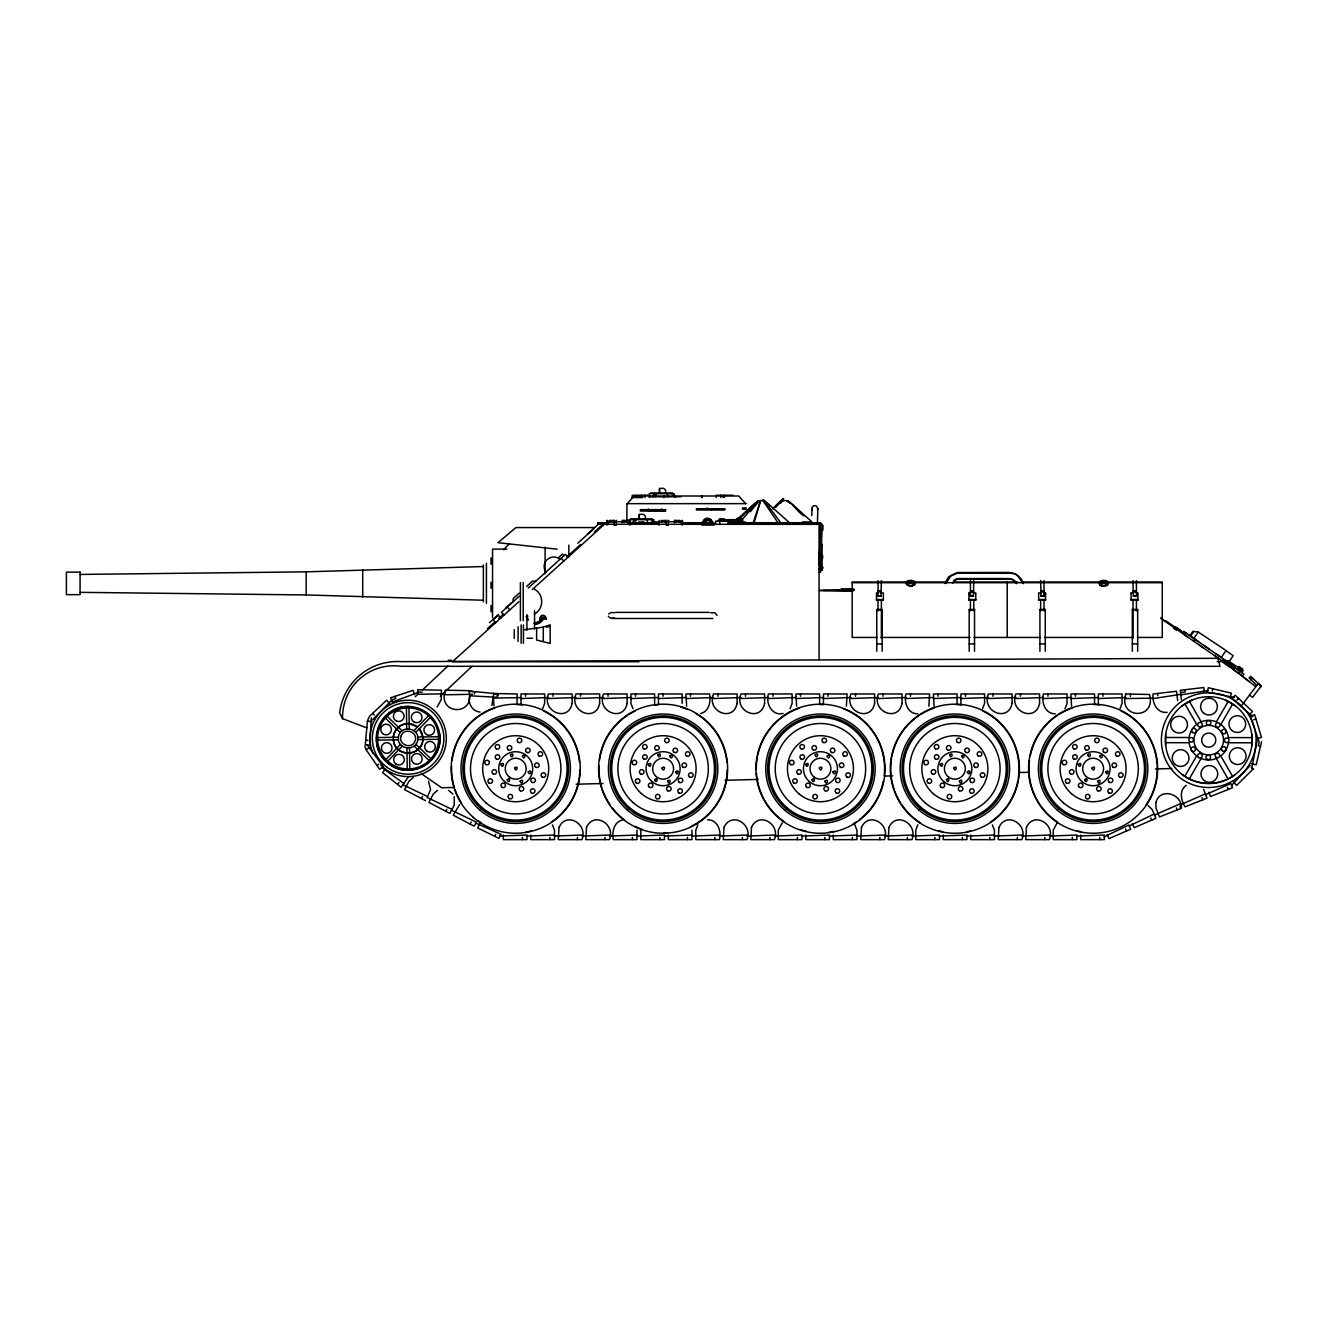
<?xml version="1.0" encoding="UTF-8"?>
<svg xmlns="http://www.w3.org/2000/svg" width="1328" height="1328" viewBox="0 0 1328 1328"><rect width="100%" height="100%" fill="white"/><g stroke="black" fill="none" stroke-linecap="round" stroke-linejoin="round"><path stroke-width="1.5" d="M1165.669 745.755L1165.685 734.417M1251.773 745.888A43.426 43.426 0 0 0 1192.179 700.005A43.426 43.426 0 0 0 1182.252 774.556A43.426 43.426 0 0 0 1251.773 745.888L1251.789 734.55M513.123 601.717L513.172 598.579L519.165 593.168M468.884 690.66C475.939 716.34 437.128 715.576 445.212 690.195L468.884 690.66L472.685 691.772M498.066 695.872L498.116 693.581M517.007 703.408L517.206 693.963L493.535 693.498M1130.394 696.353L1130.443 694.063M819.061 563.67L820.787 522.734L727.81 522.734L727.91 524.261M820.588 563.736L822.314 524.344L597.617 524.261L597.617 522.734L607.875 522.734M822.812 530.453L823.028 525.589M371.292 717.734L369.848 745.207L366.81 744.925M365.283 744.792L367.408 721.22L368.786 717.502M474.494 693.913L474.694 691.639M470.145 691.207L493.717 693.415L491.875 705.517M811.723 515.646L812.138 507.047L813.998 505.619L816.305 505.935L817.832 508.574L817.434 523.398M817.832 508.574L817.434 510.101M820.007 554.822L822.381 555.137L821.468 557.345M719.195 521.207L720.523 519.895L721.851 521.207M1251.839 767.717L1257.118 740.709M1212.248 691.008L1212.763 688.767M1230.309 697.598L1231.355 693.133L1208.314 687.721L1207.268 692.187L1234.26 697.466M1261.567 741.754L1256.172 764.812L1251.706 763.766M398.433 737.272C399.429 724.789 419.714 727.18 417.789 739.563C416.793 752.046 396.491 749.656 398.433 737.272L376.521 737.571M846.384 706.197L847.098 693.963L823.426 693.963L823.426 703.408M928.886 706.197L929.583 693.963L905.912 693.963C903.754 702.363 907.655 713.949 917.748 713.817M753.64 524.261L760.645 500.59M752.727 524.261L760.562 500.59L763.152 500.59L765.99 502.88L781.86 524.261M944.955 583.191L948.723 576.684L957.09 572.551L1008.832 572.434L1014.99 573.962M945.768 583.623L950.948 575.854L957.903 572.982L1013.198 573.347M634.85 522.734L636.029 519.68M655.119 496.772L656.298 493.717M408.161 777.229L401.156 787.255L382.564 772.597L385.386 769.012M479.674 823.825L477.665 827.942L498.93 838.366L500.938 834.25L475.789 823.078M494.813 836.341L495.809 834.283M632.692 522.734L634.253 519.68M652.944 496.772L654.521 493.717M421.457 798.51L422.52 796.468M445.81 811.292L446.872 809.25M470.145 824.074L471.208 822.032M542.604 708.72L544.646 703.408L544.646 693.963L520.974 693.963L520.974 703.408M697.847 824.871L695.789 830.183L695.789 839.628L719.461 839.628C721.619 831.228 717.718 819.642 707.625 819.774M790.06 708.72L792.102 703.408L792.102 693.963L768.431 693.963C765.393 703.408 772.099 716.257 783.105 713.485M917.797 824.871L915.756 830.183L915.756 839.628L939.427 839.628L939.427 835.046L911.938 836.076M982.521 708.72L984.579 703.408L984.579 693.963L960.891 693.963L960.891 703.408M1065.006 708.72L1067.065 703.408L1067.065 693.963L1043.376 693.963C1041.235 702.363 1045.136 713.949 1055.229 713.817M1120.002 708.72L1122.044 703.408L1122.044 693.963L1098.372 693.963L1098.372 703.408M1184.908 776.1L1196.628 755.881A19.854 19.854 0 0 1 1189.041 742.717L1165.669 742.667M1228.085 701.599L1216.365 721.818A19.854 19.854 0 0 0 1201.159 721.801L1189.506 701.533M1189.39 778.706L1201.11 758.487A19.854 19.854 0 0 0 1216.299 758.504L1227.952 778.756M1232.567 704.205L1220.847 724.424A19.854 19.854 0 0 1 1228.417 737.588L1251.789 737.621M1238.543 673.246L1239.804 671.337M1241.63 672.566L1242.908 670.657L1227.736 660.547L1226.474 662.44L1231.421 665.743M1164.822 621.189L1160.904 617.553M1184.46 631.995L1188.826 635.016M1183.646 634.22L1187.996 637.224M1194.171 638.718L1198.537 641.723M1193.507 641.042L1194.818 639.166M1199.433 645.142L1203.782 648.147M1204.463 645.84L1208.812 648.844M1215.618 653.559L1219.967 656.563M1215.319 656.132L1220.449 659.684M1221.279 657.46L1226.059 650.554L1198.42 632.128L1192.992 631.281L1189.988 635.581L1193.64 638.353L1198.42 632.128M1224.731 659.867L1223.437 661.742L1217.212 661.742M1190.618 636.012L1193.623 631.73M534.586 624.011A16.318 10.707 90 0 0 543.235 618.981L542.621 617.885L541.21 619.761A15.222 9.993 -90 0 1 534.221 622.932M775.552 507.462C794.094 488.239 775.137 505.238 772.846 508.989M1242.128 704.902L1258.247 683.472L1261.301 685.763L1252.57 697.366L1249.532 695.075M1229.877 666.706L1234.077 669.926M1243.174 676.931L1249.2 681.546M397.553 784.416L398.964 782.624M741.356 520.061C747.896 513.986 752.661 505.669 759.633 500.59M542.621 617.885C541.99 620.342 545.161 616.673 541.475 620.359A15.986 10.475 -90 0 1 534.155 623.679M539.948 619.064L540.928 617.952A2.125 1.992 0 0 1 543.003 615.511A3.137 2.938 0 0 1 546.057 619.064L539.948 619.064A3.137 2.938 0 0 1 543.003 615.478A2.125 1.992 0 0 1 545.078 617.952L546.057 619.064M526.336 616.657L527.681 616.142L526.336 616.657A15.986 10.475 -90 0 0 528.444 620.176M627.281 503.644L632.742 497.535M782.242 822.746L778.274 830.183L778.274 839.628L801.946 839.628L801.946 835.046L774.456 836.076M1057.188 822.746L1053.237 830.183L1053.237 839.628L1076.908 839.628L1076.908 835.046L1049.419 836.076M1131.074 593.251L1133.365 592.902L1131.074 592.902L1131.074 600.206M459.554 804.685L453.246 815.193L474.212 826.199L476.337 822.132L451.503 810.263M1227.736 663.535L1230.077 664.863M437.128 706.994L441.228 699.64L441.411 690.195L417.739 689.713L417.656 694.295L445.162 693.814M750.303 511.745L759.45 500.59M1231.471 785.512L1250.246 765.409M1236.966 700.055L1238.543 698.379M1249.316 714.796L1252.453 711.459L1235.189 695.241L1232.052 698.578L1252.802 716.655M503.627 549.809L508.906 544.231M1250.827 679.587L1252.404 677.927M1251.009 679.77L1252.586 678.11M1258.446 683.638L1256.869 685.298L1249.1 677.961L1250.661 676.301L1261.218 686.261L1259.641 687.921M385.186 760.164L400.458 744.46M413.938 730.616L428.297 715.842M386.996 761.94L402.284 746.236M415.764 732.375L430.123 717.618M372.521 719.842L391.777 700.188M739.198 518.667C746.137 513.255 752.262 505.37 758.67 500.59C750.569 506.2 743.896 513.903 735.944 520.061M819.061 572.219L820.571 572.219L820.571 558.407L822.596 558.407L822.596 555.884L820.007 556.963M1253.483 768.663L1236.683 785.346L1233.446 782.092M534.387 614.051C544.115 608.905 544.115 594.297 534.387 589.134M369.367 716.522L386.564 700.238L389.718 703.558M608.739 613.901L611.312 612.474L614.499 612.772M415.266 696.702L418.237 693.913M422.702 689.713L448.001 665.942M440.348 696.104L472.038 666.307M780.731 502.88L783.188 500.59M1186.203 785.363C1178.866 790.376 1181.04 800.386 1185.024 806.826L1207.036 798.111L1203.566 789.313M526.668 586.378L532.661 580.967L535.782 581.232M489.484 622.666L498.564 614.466M506.068 607.693L511.097 603.144M588.138 533.524L593.168 528.976M594.363 527.897L600.239 522.601M519.248 596.189L501.436 612.291L503.993 615.13M528.229 588.055L565.446 554.407L568.002 557.229M577.813 543.202L593.682 528.859M487.442 628.642L494.697 622.068M498.747 618.416L503.229 614.366M566.873 556.847L580.602 544.463M594.33 532.063L603.692 523.597M518.816 601.733L452.45 661.742L638.868 661.742M532.296 589.532L604.439 524.261M780.1 502.88L782.956 500.59L785.529 500.59M366.926 744.61L383.36 766.671L379.592 769.261L366.163 749.756L369.931 747.166M376.986 765.492L378.878 764.181M413.224 777.511L408.941 781.262L404.559 789.629L425.508 800.635M437.576 790.293L433.293 794.044L428.894 802.411L449.86 813.417L454.259 805.05L454.209 796.617M1182.352 705.666L1192.179 700.005M1235.123 774.639C1219.801 786.226 1197.524 786.193 1182.252 774.556M811.723 523.298L817.832 523.298M1104.049 836.872L1128.866 825.003L1130.692 829.203L1108.963 838.615L1107.137 834.416M1129.281 825.95L1154.098 814.081M1154.596 815.043L1179.795 803.971M1180.177 804.934L1205.359 793.845M1205.658 794.609L1230.84 783.52L1232.533 787.786L1210.505 796.501L1208.829 792.252M700.62 713.485C709.285 711.526 710.961 701.416 709.617 693.963L685.945 693.963L686.642 706.197M622.301 820.106C613.636 822.065 611.959 832.175 613.304 839.628L636.975 839.628L636.975 830.183M546.721 627.331L550.157 626.052M417.938 692.519L392.142 702.114L390.714 697.764L413.191 690.344L414.635 694.693M543.285 627.098L550.157 624.791L550.157 643.433L536.612 640.063L536.612 628.161L543.285 627.098L543.285 641.125M392.158 699.69L395.777 698.495L395.063 696.32M1253.765 719.759L1255.973 719.095M1257.101 738.7L1261.484 737.372L1254.645 714.713L1250.246 716.041L1259.193 742.07L1258.297 745.705L1260.521 746.22M614.499 618.068L610.282 618.068L608.324 616.209M710.729 612.772L714.929 612.772L717.037 615.428M1153.567 698.545L1180.758 694.312M1180.808 694.843L1207.999 690.61M719.925 518.999L724.358 518.916L724.358 521.207M523.431 629.804L536.612 628.161M1181.306 692.469L1185.107 692.021L1184.825 689.747M80.078 574.443L306.187 571.837L483.375 566.541M520.974 698.545L548.464 697.515M548.464 698.545L575.954 697.515M575.954 698.545L603.46 697.515M603.46 698.545L630.949 697.515M630.949 698.545L658.456 697.515M658.456 698.545L685.945 697.515M685.945 698.545L713.435 697.515M713.435 698.545L740.941 697.515M740.941 698.545L768.431 697.515M768.431 698.545L795.92 697.515M795.92 698.545L823.426 697.515M823.426 698.545L850.916 697.515M850.916 698.545L878.406 697.515M878.406 698.545L905.912 697.515M905.912 698.545L933.401 697.515M933.401 698.545L960.891 697.515M960.891 698.545L988.397 697.515M988.397 698.545L1015.887 697.515M1015.887 698.545L1043.376 697.515M1043.376 698.545L1070.883 697.515M1070.883 698.545L1098.372 697.515M1098.372 698.545L1125.862 697.515M499.511 836.076L527 835.046L527 839.628L503.329 839.628L503.329 835.046M527 836.076L554.49 835.046M554.49 836.076L581.996 835.046M581.996 836.076L609.486 835.046M609.486 836.076L636.975 835.046M636.975 836.076L664.481 835.046L664.481 839.628L640.793 839.628L640.793 830.183M664.481 836.076L691.971 835.046M691.971 836.076L719.461 835.046M719.461 836.076L746.967 835.046M746.967 836.076L774.456 835.046M801.946 836.076L829.452 835.046L829.452 839.628L805.781 839.628L805.781 835.046M829.452 836.076L856.942 835.046M856.942 836.076L884.448 835.046M884.448 836.076L911.938 835.046M939.427 836.076L966.933 835.046L966.933 839.628L943.245 839.628L943.245 835.046M966.933 836.076L994.423 835.046M994.423 836.076L1021.913 835.046M1021.913 836.076L1049.419 835.046M1076.908 836.076L1104.398 835.046L1104.398 839.628L1080.726 839.628L1080.726 835.046M454.093 787.438L441.676 787.77L421.374 773.743M576.153 784.217L603.045 783.503M725.105 780.3L758.205 779.42M884.415 776.1L892.682 775.867M1018.891 772.547L1029.233 772.265M1155.443 768.945L1171.993 768.514M445.112 694.776L472.635 694.295M520.941 697.598L493.435 698.08L493.983 705.732M1125.762 698.545L1153.285 698.13M411.829 706.795C380.92 701.732 363.142 746.369 389.071 763.949C410.236 781.08 444.598 760.612 439.618 733.836M406.634 723.727C399.678 724.258 393.719 730.383 393.37 737.355M409.173 723.677L417.457 726.98M417.756 737.007L439.651 736.708M376.554 740.128L398.466 739.829M417.789 739.563L439.684 739.264M448.217 660.315L451.537 660.298M659.501 489.019L659.501 492.306M650.654 492.954L672.698 492.954M649.143 493.717L674.209 493.717M632.792 495.244L649.492 495.244L649.492 497.535M732.94 495.244L716.24 495.244L716.24 497.535M631.813 496.008L738.833 496.008L745.639 503.644M648.877 496.772L680.766 496.772M631.813 497.535L642.536 497.535L642.536 496.008M786.458 500.59L790.11 502.88M746.037 503.644L626.899 503.644L626.899 520.244M746.037 507.943L742.551 507.943L742.551 509.155L746.037 509.155M724.939 509.188L707.326 509.222L707.326 507.96M711.376 509.985L696.436 509.985L696.436 508.757L724.607 508.757L724.607 510.018L711.376 510.018L711.376 508.757M665.295 510.633L648.33 510.749L648.33 508.956M639.233 514.982L639.233 518.269M630.385 518.916L652.446 518.916M628.874 519.68L653.957 519.68M724.358 519.68L742.667 519.68L742.667 521.97M614.333 520.576L609.154 520.576L609.336 521.755M622.666 520.576L627.829 520.576M666.49 520.576L661.327 520.576L661.327 521.755M674.823 520.576L680.002 520.576L680.002 521.755M606.913 521.755L629.937 521.755M659.086 521.755L682.094 521.755M628.625 521.97L630.551 521.97M638.884 521.97L644.246 521.97M651.434 521.97L656.181 521.97M657.211 521.97L659.518 521.97M702.28 521.97L705.483 521.97M709.667 521.97L712.87 521.97M734.334 521.97L745.373 521.97L745.373 524.261M810.91 521.97L802.411 521.97L802.411 523.498M628.343 522.734L659.518 522.734M681.38 522.734L699.906 522.734M607.875 523.498L603.792 522.734M628.343 523.498L659.037 523.498M681.38 523.498L693.631 522.734M594.579 527.565L515.978 527.565L497.967 542.687L557.129 549.178M506.798 549.095L492.555 549.095L492.555 617.686M819.061 552.647L821.086 552.647L821.086 564.964L819.061 564.964M819.061 555.386L821.086 555.386M821.086 555.884L822.596 555.884M819.061 568.998L820.571 568.998M820.571 570.442L822.082 570.442L822.115 544.181M945.204 582.046L852.178 582.046L852.178 637.44L876.995 637.44M953.471 582.046L1017.563 582.046M1021.697 582.046L1162.266 582.046L1162.266 637.44L1137.465 637.44M852.178 582.693L908.003 582.693M914.195 582.693L1100.248 582.693M1106.456 582.693L1162.266 582.693M853.788 588.902L841.188 588.902L841.188 590.429M854.136 589.665L823.227 590.429M819.509 590.429L854.136 590.429M878.024 590.711L881.078 590.711L881.078 596.272L878.024 596.272L878.024 580.651M970.436 590.711L973.49 590.711L973.49 596.272L970.436 596.272L970.436 580.651M1044.007 590.711L1040.953 590.711L1040.953 596.272L1044.007 596.272L1044.007 580.651M1136.419 590.711L1133.365 590.711L1133.365 596.272L1136.419 596.272L1136.419 580.651M878.024 591.939L881.078 591.939M970.436 591.939L973.49 591.939M1040.953 591.939L1044.007 591.939M1133.365 591.939L1136.419 591.939M878.024 592.902L876.497 592.902L876.497 600.206L878.024 600.206M970.436 592.902L968.909 592.902L968.909 600.206L975.781 600.206L975.781 592.902L973.49 592.902L973.806 580.651M1044.007 592.902L1045.534 592.902L1045.534 600.206L1044.007 600.206M1136.419 592.902L1137.947 592.902L1137.947 600.206L1136.419 600.206M968.909 593.251L970.436 593.251M1044.007 593.251L1045.534 593.251M968.909 594.346L970.436 594.346M1044.007 594.346L1045.534 594.346M878.024 595.923L881.078 595.923M970.436 595.923L973.49 595.923M1040.953 595.923L1044.007 595.923M1133.365 595.923L1136.419 595.923M876.497 599.509L883.369 599.509M968.909 599.509L975.781 599.509M1038.662 599.509L1045.534 599.509M1131.074 599.509L1137.947 599.509M876.497 599.874L883.369 599.874M968.909 599.874L975.781 599.874M1038.662 599.874L1045.534 599.874M1131.074 599.874L1137.947 599.874M1042.231 600.206L1038.662 600.206L1038.662 592.902L1040.953 592.902L1040.637 580.651M876.779 609.818L882.124 609.818M969.191 609.818L974.536 609.818M1039.924 609.818L1045.269 609.818M1132.336 609.818L1137.681 609.818M615.661 612.374L709.268 612.374M540.928 617.952L545.078 617.952M612.391 618.483L712.837 618.483M881.128 637.44L970.021 637.44M974.154 637.44L1040.305 637.44M1044.439 637.44L1133.332 637.44M526.917 638.237L532.644 638.237M876.779 643.897L882.124 643.897M969.191 643.897L974.536 643.897M1039.924 643.897L1045.269 643.897M1132.336 643.897L1137.681 643.897M1165.685 737.488L1189.058 737.521A19.854 19.854 0 0 1 1196.677 724.374L1185.024 704.122M1251.789 742.817L1228.417 742.767A19.854 19.854 0 0 1 1220.797 755.914L1232.45 776.183M1167.113 712.339C1157.103 713.634 1151.874 702.595 1153.036 693.996L1176.542 691.241L1177.654 700.62M80.078 592.338L306.187 594.944L483.375 600.239M418.453 692.021L422.271 692.104M819.525 590.479L852.709 591.226M367.408 721.22L371.973 721.619M365.698 740.227L367.989 740.443M480.072 712.074C472.287 711.493 467.473 702.993 469.714 695.772L497.187 697.3L497.419 694.793L493.717 693.415M342.574 718.664A51.36 51.36 0 0 1 401.288 666.307L1220.05 666.307L1217.726 658.306L401.272 661.643A58.133 58.133 0 0 0 339.636 712.953L342.574 718.664L366.96 727.943M543.235 618.981L542.339 618.184M402.816 784.715L427.649 796.584L430.571 789.479L428.529 781.312M427.168 797.497L451.985 809.35M1014.194 573.53L1016.7 574.792M1225.412 700.055L1235.223 705.732M1223.071 659.269L1235.156 667.32L1233.463 669.86L1242.61 675.969L1243.888 674.06L1234.725 667.951M1015.887 574.377L1020.966 578.527L1023.473 583.623M448.615 790.326L452.865 794.094M1225.976 650.687L1233.197 655.683L1228.5 662.473L1183.514 631.331M1165.934 620.84L1183.912 633.273M1224.283 661.195L1234.359 668.183M1161.021 618.566L1223.437 661.742L1255.84 686.659M1173.637 628.293L1176.409 630.202M1223.287 662.639L1229.33 666.822M381.75 767.451L403.994 783.653M786.641 500.59L789.596 502.88M1148.189 805.565L1152.173 809.615L1155.924 818.297L1134.195 827.693L1132.369 823.493M804.137 515.862C797.381 512.243 793.397 503.926 787.421 500.59C795.953 506.715 803.34 514.683 811.64 521.472M1017.48 575.422L1022.66 583.191M762.903 500.59L779.071 524.261M791.222 524.261C777.976 512.459 750.652 488.023 769.427 505.935M419.283 728.757L422.802 736.94M386.365 715.493L402.069 730.765M415.913 744.244L431.617 759.516M384.589 717.319L400.292 732.591M414.137 746.07L429.84 761.342M722.797 521.34L720.39 518.933L720.523 521.207M1251.325 767.567L1252.935 769.194M372.703 713.368L374.28 715.028M563.968 555.735L562.458 554.075L558.49 557.66L560.001 559.32A9.628 9.628 0 0 0 545.841 572.136M561.196 558.241L563.753 561.08M507.263 607.029L509.819 609.867M500.805 618.018L498.232 615.179L493.136 619.794L495.709 622.633M673.047 493.717L675.537 496.772M652.778 519.68L655.285 522.734M672.018 493.717L674.292 496.772M651.766 519.68L654.023 522.734M992.365 824.871L994.423 830.183L994.423 839.628L970.751 839.628L970.751 835.046M854.9 824.871L856.942 830.183L856.942 839.628L833.27 839.628L833.27 835.046M633.008 708.72L630.949 703.408L630.949 693.963L654.621 693.963L654.621 703.408M552.448 824.871L554.49 830.183L554.49 839.628L530.818 839.628L530.818 835.046M526.735 616.192L527.697 618.035M1150.812 818.015L1151.725 820.106M1125.58 828.921L1126.493 831.029M812.138 510.101L811.723 508.574M1227.421 787.338L1228.267 789.479M1201.94 797.663L1202.786 799.805M1179.928 806.378L1180.758 808.52M1176.376 807.789L1177.222 809.914M667.054 493.717L668.233 496.772M646.786 519.68L647.981 522.734M364.835 746.037L366.163 749.756M1071.58 706.197L1070.883 693.963L1094.554 693.963L1094.554 703.408M934.099 706.197L933.401 693.963L957.073 693.963L957.073 703.408M796.634 706.197L795.92 693.963L819.608 693.963L819.608 703.408M1204.33 692.071L1203.799 687.522L1180.277 690.294L1181.389 699.673M1157.584 693.465L1157.85 695.739M422.835 739.497C422.553 756.993 394.167 757.375 393.403 739.895M408.941 706.828L409.24 728.74M409.505 748.062L409.804 769.974M406.401 706.861L406.7 728.773M406.966 748.096L407.264 770.008M1137.681 651.235L1137.681 609.469L1132.336 609.469L1132.336 651.235M1136.419 599.509L1136.419 610.897M1133.05 580.651L1133.05 593.251M1133.05 599.874L1133.05 638.32M1102.954 693.963L1102.954 696.254M1099.816 837.337L1099.816 839.628M1075.464 693.963L1075.464 696.254M1072.327 837.337L1072.327 839.628M1047.958 693.963L1047.958 696.254M1045.269 651.235L1045.269 609.469L1039.924 609.469L1039.924 651.235M1044.837 837.337L1044.837 839.628M1044.007 599.509L1044.007 610.897M1040.637 599.874L1040.637 610.897M1020.468 693.963L1020.468 696.254M1017.331 837.337L1017.331 839.628M1007.222 582.046L1007.222 637.44M992.979 693.963L992.979 696.254M989.841 837.337L989.841 839.628M974.536 651.235L974.536 609.469L969.191 609.469L969.191 651.235M973.806 599.874L973.806 610.897M970.436 599.509L970.436 610.897M965.473 693.963L965.473 696.254M962.352 837.337L962.352 839.628M937.983 693.963L937.983 696.254M934.846 837.337L934.846 839.628M910.493 693.963L910.493 696.254M907.356 837.337L907.356 839.628M883.369 600.206L883.369 592.902L881.078 592.902L881.394 580.651M882.987 693.963L882.987 696.254M882.124 651.235L882.124 609.469L876.779 609.469L876.779 651.235M881.394 599.874L881.394 638.32M879.85 837.337L879.85 839.628M878.024 599.509L878.024 610.897M855.498 693.963L855.498 696.254M852.36 837.337L852.36 839.628M849.671 588.902L849.671 590.429M841.686 588.902L841.686 590.429M828.008 693.963L828.008 696.254M824.871 837.337L824.871 839.628M819.061 524.261L819.061 659.701M815.193 522.734L733.521 522.734M800.502 693.963L800.502 696.254M797.364 837.337L797.364 839.628M773.012 693.963L773.012 696.254M769.875 837.337L769.875 839.628M745.523 693.963L745.523 696.254M745.456 507.943L745.456 509.056M742.385 837.337L742.385 839.628M740.46 521.97L740.46 524.261M738.717 522.734L738.717 524.261M734.334 524.261L734.334 521.207L715.576 521.207L715.576 524.261M724.291 495.244L724.291 497.535M723.196 496.008L723.196 497.535M720.838 495.244L720.838 497.535M719.759 521.207L719.759 524.261M718.016 693.963L718.016 696.254M714.879 837.337L714.879 839.628M713.485 524.261L713.485 522.734L701.217 522.734L701.217 524.261M702.047 496.008L702.047 497.535M701.599 496.008L701.599 497.535M699.79 522.734L699.79 524.261M691.971 830.183L691.971 839.628L668.299 839.628L668.299 835.046M690.527 693.963L690.527 696.254M687.904 522.734L687.904 524.261M687.389 837.337L687.389 839.628M682.509 520.443L682.509 524.261M682.094 520.443L682.094 525.241M682.127 703.408L682.127 693.963L658.456 693.963L658.456 703.408M679.82 520.576L679.82 521.755M679.405 520.576L679.587 521.755M678.857 520.576L678.857 521.755M678.674 520.576L678.674 521.755M678.442 520.576L678.442 521.755M678.259 520.576L678.259 521.755M676.566 520.576L676.566 521.755M676.151 520.576L676.151 521.755M675.969 520.576L675.969 521.755M675.421 520.576L675.421 521.755M675.238 520.576L675.006 521.755M674.84 520.443L674.823 521.755M674.425 520.443L674.425 522.601M668.698 520.443L668.698 521.373M668.465 524.261L668.465 525.257L666.158 525.141L666.158 523.282M668.283 520.443L668.283 522.601M666.39 520.443L666.49 521.755M666.324 520.576L666.324 521.755M665.975 520.443L665.909 521.755M665.627 492.954L665.627 490.181L663.801 488.372L659.501 488.372L659.501 492.954M664.93 520.576L664.764 521.755M664.133 496.008L664.133 497.535M663.685 496.008L663.685 497.535M663.054 520.576L662.871 521.755M663.037 693.963L663.037 696.254M661.726 520.576L661.908 521.755M661.56 508.956L661.56 510.749M661.493 520.576L661.493 521.755M659.9 837.337L659.9 839.628M659.086 520.443L659.086 525.257M651.799 509.637L651.799 511.048M645.375 518.916L645.375 516.16L643.549 514.334L639.233 514.334L639.233 518.916M644.893 495.244L644.893 497.535M641.441 495.244L641.441 497.535M635.531 693.963L635.531 696.254M632.394 837.337L632.394 839.628M629.937 520.443L629.937 525.241M627.663 520.576L627.829 521.755M627.414 520.576L627.414 521.755M627.248 520.576L627.248 521.755M626.683 520.576L626.683 521.755M626.268 520.576L626.268 521.755M626.102 520.576L626.102 521.755M624.558 520.443L624.392 521.755M624.226 520.576L624.226 521.755M623.811 520.576L623.977 521.755M623.247 520.576L623.247 521.755M623.081 520.576L623.081 521.755M622.832 520.576L622.832 521.755M622.683 520.443L622.666 521.755M622.268 520.443L622.268 522.601M616.541 520.443L616.541 521.373M616.126 520.443L616.126 522.601M616.292 524.261L616.292 525.257L614.001 525.141L614.001 523.282M614.233 520.443L614.333 521.755M613.818 520.443L613.818 522.601M613.735 520.576L613.735 521.755M613.005 520.576L613.005 521.755M612.772 520.576L612.772 521.755M612.59 520.576L612.59 521.755M610.897 520.576L610.897 521.755M610.714 520.576L610.714 521.755M610.299 520.576L610.482 521.755M609.751 520.576L609.751 521.755M609.569 520.576L609.569 521.755M608.041 693.963L608.041 696.254M607.328 520.443L607.328 524.261M606.913 520.443L606.913 525.257M604.904 837.337L604.904 839.628M580.552 693.963L580.552 696.254M577.414 837.337L577.414 839.628M568.832 545.111L568.832 556.864M553.046 693.963L553.046 696.254M549.908 837.337L549.908 839.628M545.111 547.202L545.111 573.879M534.553 610.731L534.553 628.957M526.917 614.665L526.917 630.385M525.556 693.963L525.556 696.254M523.431 624.924L523.431 643.3M523.215 582.527L523.215 620.674M522.419 837.337L522.419 839.628M521.14 624.924L521.14 643.3M520.393 582.527L520.393 620.674M518.086 626.783L518.086 641.441M514.268 629.704L514.268 638.502M491.028 557.81L491.028 564.234M491.028 582.145L491.028 588.254M491.028 605.402L491.028 611.859M486.43 563.304L486.43 603.476M483.375 564.931L483.375 601.85M362.71 569.745L362.71 597.036M306.187 571.837L306.187 594.944M373.035 753.507A38.18 38.18 0 0 1 407.912 700.238A38.18 38.18 0 0 1 443.336 753.175A38.18 38.18 0 0 1 380.771 765.077M419.764 729.221A14.84 14.84 0 0 1 411.514 752.86A14.84 14.84 0 0 1 393.569 735.397A14.84 14.84 0 0 1 416.975 726.516M1217.012 693.531A47.36 47.36 0 0 1 1245.398 770.107A47.36 47.36 0 0 1 1164.706 757.574A47.36 47.36 0 0 1 1214.987 693.216M1157.203 766.04A64.159 64.159 0 0 1 1146.097 804.868M1080.909 831.71A64.159 64.159 0 0 1 1077.29 830.896M1056.955 821.717A64.159 64.159 0 0 1 1041.003 806.146M1039.94 804.635A64.159 64.159 0 0 1 1029.515 760.18M1030.113 756.528A64.159 64.159 0 0 1 1057.188 715.56M1058.748 714.547A64.159 64.159 0 0 1 1072.177 708.073M1094.172 704.57A64.159 64.159 0 0 1 1099.783 704.902M1121.181 711.028A64.159 64.159 0 0 1 1157.103 764.198M982.952 711.028A64.159 64.159 0 0 1 1018.178 779.088M1017.846 780.914A64.159 64.159 0 0 1 990.771 821.883M970.436 830.946A64.159 64.159 0 0 1 966.784 831.76M942.664 831.71A64.159 64.159 0 0 1 939.045 830.896M920.271 822.746A64.159 64.159 0 0 1 901.695 804.635M900.683 803.075A64.159 64.159 0 0 1 894.84 791.388M894.225 789.645A64.159 64.159 0 0 1 891.553 758.338M891.885 756.528A64.159 64.159 0 0 1 918.943 715.56M920.503 714.547A64.159 64.159 0 0 1 933.933 708.073M955.928 704.57A64.159 64.159 0 0 1 961.538 704.902M883.435 780.914A64.159 64.159 0 0 1 878.904 795.123M878.123 796.8A64.159 64.159 0 0 1 859.365 819.708M856.361 821.883A64.159 64.159 0 0 1 853.223 823.875M834.2 831.378A64.159 64.159 0 0 1 828.655 832.341M806.428 831.328A64.159 64.159 0 0 1 801.016 829.867M784.284 821.717A64.159 64.159 0 0 1 756.445 773.245M756.296 769.526A64.159 64.159 0 0 1 757.458 756.528M757.84 754.702A64.159 64.159 0 0 1 799.506 708.073M819.625 704.57A64.159 64.159 0 0 1 823.377 704.637M843.396 708.82A64.159 64.159 0 0 1 884.249 775.386M727.246 769.775A64.159 64.159 0 0 1 690.925 826.531M667.635 832.722A64.159 64.159 0 0 1 663.917 832.872M641.905 829.27A64.159 64.159 0 0 1 635.016 826.398M623.928 819.525A64.159 64.159 0 0 1 612.108 807.64M609.95 804.635A64.159 64.159 0 0 1 602.464 789.645M601.883 787.886A64.159 64.159 0 0 1 599.011 765.791M599.526 760.18A64.159 64.159 0 0 1 627.198 715.56M628.742 714.547A64.159 64.159 0 0 1 635.282 710.912M654.887 705.085A64.159 64.159 0 0 1 658.588 704.72M680.733 707.027A64.159 64.159 0 0 1 687.804 709.501M696.104 713.7A64.159 64.159 0 0 1 726.947 762.355M579.855 769.775A64.159 64.159 0 0 1 551.618 821.883M531.283 830.946A64.159 64.159 0 0 1 525.772 832.075M481.118 822.746A64.159 64.159 0 0 1 478.014 820.638M461.53 803.075A64.159 64.159 0 0 1 455.056 789.645M454.475 787.886A64.159 64.159 0 0 1 451.62 765.791M452.118 760.18A64.159 64.159 0 0 1 479.79 715.56M481.334 714.547A64.159 64.159 0 0 1 494.763 708.073M516.758 704.57A64.159 64.159 0 0 1 522.369 704.902M543.783 711.028A64.159 64.159 0 0 1 579.539 762.355M953.869 580.286A8.4 8.4 0 0 1 954.782 579.672M955.778 579.191A8.4 8.4 0 0 1 958.982 578.56L1008.633 578.56A8.4 8.4 0 0 1 1016.385 583.739M952.525 583.175A8.4 8.4 0 0 1 959.795 578.975L1009.446 578.975A8.4 8.4 0 0 1 1016.717 583.175M527.581 618.782A16.318 10.707 90 0 1 526.602 616.856M543.517 618.682A15.919 10.441 90 0 1 535.068 623.612M541.492 619.446A14.824 9.711 -90 0 1 534.719 622.517M542.073 619.711A15.156 9.943 -90 0 1 535.134 622.865M1099.335 582.129A4.582 2.44 0 0 1 1103.834 580.369A4.582 2.44 0 0 1 1108.183 582.228M1100.099 582.262A3.785 2.009 0 0 1 1103.817 580.801A3.785 2.009 0 0 1 1107.403 582.345M1105.377 582.013A3.187 1.693 0 0 1 1106.041 582.295M906.26 582.228A4.582 2.44 0 0 1 910.61 580.369A4.582 2.44 0 0 1 915.108 582.129M907.041 582.345A3.785 2.009 0 0 1 912.535 581.05M913.332 581.365A3.785 2.009 0 0 1 914.345 582.262M908.418 582.295A3.187 1.693 0 0 1 909.066 582.013M1100.414 585.731A3.785 2.009 0 0 1 1103.817 582.743A3.785 2.009 0 0 1 1106.971 585.797M1102.838 586.378A3.187 1.693 0 0 1 1102.091 586.212M1100.646 585.167A3.187 1.693 0 0 1 1103.385 583.075A3.187 1.693 0 0 1 1106.921 584.785M907.406 583.789A3.785 2.009 0 0 1 912.087 582.876A3.785 2.009 0 0 1 914.378 585.233M912.369 586.212A3.187 1.693 0 0 1 911.606 586.378M908.418 583.59A3.187 1.693 0 0 1 912.253 583.274A3.187 1.693 0 0 1 913.813 585.167M705.019 522.734A2.706 2.706 0 0 1 707.691 519.696A2.706 2.706 0 0 1 710.38 522.734M702.811 522.734A4.598 4.598 0 0 1 707.409 518.169A4.598 4.598 0 0 1 712.007 522.734M705.6 523.498A2.706 2.706 0 0 1 708.272 520.46A2.706 2.706 0 0 1 710.961 523.498M703.392 523.498A4.598 4.598 0 0 1 707.99 518.933A4.598 4.598 0 0 1 712.588 523.498M718.216 521.207A2.291 2.291 0 0 1 722.498 520.061M1125.862 693.963C1117.711 719.311 1156.539 720.208 1149.533 694.494L1125.862 693.963M1155.941 802.477L1155.974 808.154L1159.46 816.952L1181.472 808.237C1182.069 793.414 1159.742 787.238 1155.941 802.477M500.922 764.43C502.797 770.257 505.453 760.313 500.922 764.43M507.213 779.719C509.089 785.562 511.745 775.602 507.213 779.719M510.417 754.935C512.293 760.778 514.949 750.818 510.417 754.935M514.567 768.065C516.443 773.909 519.099 763.949 514.567 768.065M522.435 756.08C524.311 761.907 526.967 751.963 522.435 756.08M520.144 781.196C522.02 787.023 524.676 777.079 520.144 781.196M528.229 771.95C530.104 777.776 532.76 767.833 528.229 771.95M648.33 764.43C650.189 770.257 652.861 760.313 648.33 764.43M654.621 779.719C656.497 785.562 659.153 775.602 654.621 779.719M657.825 754.935C659.684 760.778 662.357 750.818 657.825 754.935M661.975 768.065C663.851 773.909 666.507 763.949 661.975 768.065M669.843 756.08C671.719 761.907 674.375 751.963 669.843 756.08M667.552 781.196C669.428 787.023 672.084 777.079 667.552 781.196M675.637 771.95C677.512 777.776 680.168 767.833 675.637 771.95M820.239 555.668C821.302 559.005 822.829 553.311 820.239 555.668M805.664 764.43C807.524 770.257 810.196 760.313 805.664 764.43M811.956 779.719C813.832 785.562 816.488 775.602 811.956 779.719M815.16 754.935C817.019 760.778 819.691 750.818 815.16 754.935M819.31 768.065C821.185 773.909 823.841 763.949 819.31 768.065M827.178 756.08C829.054 761.907 831.71 751.963 827.178 756.08M824.887 781.196C826.763 787.023 829.419 777.079 824.887 781.196M832.971 771.95C834.847 777.776 837.503 767.833 832.971 771.95M940.091 764.43C941.95 770.257 944.623 760.313 940.091 764.43M949.57 754.935C951.446 760.778 954.118 750.818 949.57 754.935M946.383 779.719C948.242 785.562 950.914 775.602 946.383 779.719M953.736 768.065C955.596 773.909 958.268 763.949 953.736 768.065M961.605 756.08C963.464 761.907 966.137 751.963 961.605 756.08M959.314 781.196C961.173 787.023 963.846 777.079 959.314 781.196M967.398 771.95C969.257 777.776 971.93 767.833 967.398 771.95M1078.319 764.43C1080.195 770.257 1082.868 760.313 1078.319 764.43M1084.627 779.719C1086.487 785.562 1089.159 775.602 1084.627 779.719M1087.815 754.935C1089.69 760.778 1092.346 750.818 1087.815 754.935M1091.965 768.065C1093.84 773.909 1096.513 763.949 1091.965 768.065M1099.833 756.08C1101.709 761.907 1104.381 751.963 1099.833 756.08M1097.542 781.196C1099.418 787.023 1102.091 777.079 1097.542 781.196M1105.626 771.95C1107.502 777.776 1110.175 767.833 1105.626 771.95M821.418 566.458L822.181 568.235L823.061 567.454L821.418 566.458M821.418 568.484L822.181 570.243L822.596 568.367L821.418 568.484M401.255 735.695C397.404 744.361 411.796 750.088 414.967 741.157C418.801 732.475 404.426 726.748 401.255 735.695M572.136 703.408C568.168 722.88 541.343 711.493 548.464 693.963L572.136 693.963L572.136 703.408M559.022 827.394L558.308 839.628L581.996 839.628C588.271 824.124 566.392 811.026 559.022 827.394M599.642 703.408C595.658 722.88 568.832 711.493 575.954 693.963L599.642 693.963L599.642 703.408M586.511 827.394L585.814 839.628L609.486 839.628C615.777 824.124 593.882 811.026 586.511 827.394M627.131 703.408C623.164 722.88 596.322 711.493 603.46 693.963L627.131 693.963L627.131 703.408M737.123 703.408C733.139 722.88 706.313 711.493 713.435 693.963L737.123 693.963L737.123 703.408M723.992 827.394L723.279 839.628L746.967 839.628C753.242 824.124 731.363 811.026 723.992 827.394M764.613 703.408C760.645 722.88 733.803 711.493 740.941 693.963L764.613 693.963L764.613 703.408M751.482 827.394L750.785 839.628L774.456 839.628C780.748 824.124 758.852 811.026 751.482 827.394M874.588 703.408C870.62 722.88 843.778 711.493 850.916 693.963L874.588 693.963L874.588 703.408M861.474 827.394L860.76 839.628L884.448 839.628C890.723 824.124 868.844 811.026 861.474 827.394M902.094 703.408C898.11 722.88 871.284 711.493 878.406 693.963L902.094 693.963L902.094 703.408M888.963 827.394L888.266 839.628L911.938 839.628C918.229 824.124 896.334 811.026 888.963 827.394M1012.069 703.408C1008.101 722.88 981.259 711.493 988.397 693.963L1012.069 693.963L1012.069 703.408M998.938 827.394L998.241 839.628L1021.913 839.628C1028.204 824.124 1006.309 811.026 998.938 827.394M1039.558 703.408C1035.591 722.88 1008.749 711.493 1015.887 693.963L1039.558 693.963L1039.558 703.408M1026.444 827.394L1025.731 839.628L1049.419 839.628C1055.694 824.124 1033.815 811.026 1026.444 827.394M1238.194 666.573L1237.331 668.15L1238.576 669.445L1240.186 668.681L1239.954 666.905L1238.194 666.573M1240.734 668.266L1239.871 669.843L1241.116 671.155L1242.726 670.374L1242.493 668.598L1240.734 668.266M739.298 519.547L738.368 521.091L736.608 520.692L736.459 518.899L738.102 518.202L739.298 519.547M742.369 519.547L741.439 521.091L739.679 520.692L739.513 518.899L741.173 518.202L742.369 519.547M1175.911 627.264L1181.455 631.215L1175.911 627.264M665.61 509.637L640.362 509.637L640.362 511.048L665.61 511.081L665.61 509.637M714.066 523.498L701.798 523.498L701.798 525.025L714.066 525.025L714.066 523.498M80.078 572.119L66.4 572.119L66.4 594.662L80.078 594.662L80.078 572.119M432.065 719.51L426.354 713.949A30.527 30.527 0 0 0 378.231 732.226A30.527 30.527 0 0 0 415.116 768.115A30.527 30.527 0 0 0 432.065 719.51M665.345 521.755L665.345 520.576L665.162 521.755M662.639 521.755L662.639 520.576L662.473 521.755M386.714 767.086A35.773 35.773 0 0 0 443.635 742.601A35.773 35.773 0 0 0 393.968 705.566A35.773 35.773 0 0 0 386.714 767.086M414.004 721.967A5.345 5.345 0 0 0 422.022 717.336A5.345 5.345 0 0 0 414.004 712.704A5.345 5.345 0 0 0 414.004 721.967M426.57 734.6A5.345 5.345 0 0 0 434.588 729.968A5.345 5.345 0 0 0 426.57 725.337A5.345 5.345 0 0 0 426.57 734.6M384.024 752.611A5.345 5.345 0 0 0 392.042 747.979A5.345 5.345 0 0 0 384.024 743.348A5.345 5.345 0 0 0 384.024 752.611M396.325 764.281A5.345 5.345 0 0 0 404.343 759.649A5.345 5.345 0 0 0 396.325 755.018A5.345 5.345 0 0 0 396.325 764.281M414.17 763.517A5.345 5.345 0 0 0 422.188 758.886A5.345 5.345 0 0 0 414.17 754.254A5.345 5.345 0 0 0 414.17 763.517M389.071 763.949A31.839 31.839 0 0 0 439.734 742.136A31.839 31.839 0 0 0 395.512 709.169A31.839 31.839 0 0 0 389.071 763.949M427.284 751.399A5.345 5.345 0 0 0 435.318 746.784A5.345 5.345 0 0 0 427.284 742.153A5.345 5.345 0 0 0 427.284 751.399M396.043 720.805A5.345 5.345 0 0 0 404.061 716.174A5.345 5.345 0 0 0 396.043 711.542A5.345 5.345 0 0 0 396.043 720.805M383.427 734.152A5.345 5.345 0 0 0 391.461 729.52A5.345 5.345 0 0 0 383.427 724.889A5.345 5.345 0 0 0 383.427 734.152M1203.849 780.266A8.4 8.4 0 0 0 1217.61 775.502A8.4 8.4 0 0 0 1206.604 765.974A8.4 8.4 0 0 0 1203.849 780.266M1199.699 751.88A14.807 14.807 0 0 0 1223.403 742.103A14.807 14.807 0 0 0 1203.085 726.466A14.807 14.807 0 0 0 1199.699 751.88M1204.413 745.772A7.088 7.088 0 0 0 1215.751 741.09A7.088 7.088 0 0 0 1206.04 733.604A7.088 7.088 0 0 0 1204.413 745.772M1175.114 764.413A8.4 8.4 0 0 0 1188.859 759.649A8.4 8.4 0 0 0 1177.87 750.121A8.4 8.4 0 0 0 1175.114 764.413M1203.5 712.97A8.4 8.4 0 0 0 1217.245 708.206A8.4 8.4 0 0 0 1206.239 698.677A8.4 8.4 0 0 0 1203.5 712.97M1173.603 731.014A8.4 8.4 0 0 0 1187.348 726.233A8.4 8.4 0 0 0 1176.342 716.722A8.4 8.4 0 0 0 1173.603 731.014M1232.185 762.488A8.4 8.4 0 0 0 1245.93 757.724A8.4 8.4 0 0 0 1234.924 748.195A8.4 8.4 0 0 0 1232.185 762.488M1231.82 730.45A8.4 8.4 0 0 0 1245.564 725.686A8.4 8.4 0 0 0 1234.559 716.174A8.4 8.4 0 0 0 1231.82 730.45M1216.016 757.309A2.291 2.291 0 0 0 1219.735 755.931A2.291 2.291 0 0 0 1216.68 753.391A2.291 2.291 0 0 0 1216.016 757.309M1225.279 742.07A2.291 2.291 0 0 0 1228.998 740.675A2.291 2.291 0 0 0 1225.943 738.152A2.291 2.291 0 0 0 1225.279 742.07M1216.348 726.715A2.291 2.291 0 0 0 1220.067 725.337A2.291 2.291 0 0 0 1217.012 722.814A2.291 2.291 0 0 0 1216.348 726.715M1198.57 726.433A2.291 2.291 0 0 0 1202.288 725.055A2.291 2.291 0 0 0 1199.234 722.515A2.291 2.291 0 0 0 1198.57 726.433M1189.689 741.605A2.291 2.291 0 0 0 1193.407 740.227A2.291 2.291 0 0 0 1190.353 737.687A2.291 2.291 0 0 0 1189.689 741.605M1198.487 757.541A2.291 2.291 0 0 0 1202.205 756.163A2.291 2.291 0 0 0 1199.151 753.64A2.291 2.291 0 0 0 1198.487 757.541M1206.803 759.068A2.291 2.291 0 0 0 1210.522 757.69A2.291 2.291 0 0 0 1207.467 755.151A2.291 2.291 0 0 0 1206.803 759.068M1222.341 750.702A2.291 2.291 0 0 0 1226.076 749.324A2.291 2.291 0 0 0 1223.022 746.784A2.291 2.291 0 0 0 1222.341 750.702M1222.374 733.355A2.291 2.291 0 0 0 1226.093 731.96A2.291 2.291 0 0 0 1223.038 729.437A2.291 2.291 0 0 0 1222.374 733.355M1207.119 724.706A2.291 2.291 0 0 0 1210.854 723.328A2.291 2.291 0 0 0 1207.799 720.789A2.291 2.291 0 0 0 1207.119 724.706M1192.411 732.425A2.291 2.291 0 0 0 1196.13 731.047A2.291 2.291 0 0 0 1193.075 728.508A2.291 2.291 0 0 0 1192.411 732.425M1191.731 750.967A2.291 2.291 0 0 0 1195.449 749.59A2.291 2.291 0 0 0 1192.395 747.066A2.291 2.291 0 0 0 1191.731 750.967M1086.238 776.631A10.491 10.491 0 0 0 1103.402 770.705A10.491 10.491 0 0 0 1089.69 758.803A10.491 10.491 0 0 0 1086.238 776.631M1063.479 802.859A45.202 45.202 0 0 0 1137.482 777.312A45.202 45.202 0 0 0 1078.353 725.984A45.202 45.202 0 0 0 1063.479 802.859M1059.429 807.507A51.377 51.377 0 0 0 1143.541 778.49A51.377 51.377 0 0 0 1076.344 720.158A51.377 51.377 0 0 0 1059.429 807.507M1081.955 781.561A16.998 16.998 0 0 0 1109.793 771.95A16.998 16.998 0 0 0 1087.566 752.644A16.998 16.998 0 0 0 1081.955 781.561M1071.48 793.646A33.001 33.001 0 0 0 1125.497 774.988A33.001 33.001 0 0 0 1082.337 737.521A33.001 33.001 0 0 0 1071.48 793.646M1050.797 817.45A64.541 64.541 0 0 0 1156.456 780.98A64.541 64.541 0 0 0 1072.045 707.708A64.541 64.541 0 0 0 1050.797 817.45M1070.584 773.909A2.291 2.291 0 0 0 1074.02 771.917A2.291 2.291 0 0 0 1070.584 769.941A2.291 2.291 0 0 0 1070.584 773.909M1113.146 767.235A2.291 2.291 0 0 0 1116.582 765.26A2.291 2.291 0 0 0 1113.146 763.268A2.291 2.291 0 0 0 1113.146 767.235M1085.789 749.839A2.291 2.291 0 0 0 1089.226 747.863A2.291 2.291 0 0 0 1085.789 745.871A2.291 2.291 0 0 0 1085.789 749.839M1097.708 790.758A2.291 2.291 0 0 0 1101.144 788.782A2.291 2.291 0 0 0 1097.708 786.79A2.291 2.291 0 0 0 1097.708 790.758M1109.361 782.341A2.291 2.291 0 0 0 1112.798 780.366A2.291 2.291 0 0 0 1109.361 778.374A2.291 2.291 0 0 0 1109.361 782.341M1079.498 787.371A2.291 2.291 0 0 0 1082.934 785.396A2.291 2.291 0 0 0 1079.498 783.404A2.291 2.291 0 0 0 1079.498 787.371M1073.771 758.985A2.291 2.291 0 0 0 1077.207 757.01A2.291 2.291 0 0 0 1073.771 755.018A2.291 2.291 0 0 0 1073.771 758.985M1104.132 752.395A2.291 2.291 0 0 0 1107.569 750.403A2.291 2.291 0 0 0 1104.132 748.411A2.291 2.291 0 0 0 1104.132 752.395M1086.586 798.626A2.291 2.291 0 0 0 1090.022 796.634A2.291 2.291 0 0 0 1086.586 794.659A2.291 2.291 0 0 0 1086.586 798.626M1066.517 783.072A2.291 2.291 0 0 0 1069.953 781.096A2.291 2.291 0 0 0 1066.517 779.104A2.291 2.291 0 0 0 1066.517 783.072M1063.28 764.53A2.291 2.291 0 0 0 1066.716 762.554A2.291 2.291 0 0 0 1063.28 760.562A2.291 2.291 0 0 0 1063.28 764.53M1073.688 748.793A2.291 2.291 0 0 0 1077.124 746.817A2.291 2.291 0 0 0 1073.688 744.825A2.291 2.291 0 0 0 1073.688 748.793M1095.783 742.418A2.291 2.291 0 0 0 1099.219 740.426A2.291 2.291 0 0 0 1095.783 738.451A2.291 2.291 0 0 0 1095.783 742.418M1116.582 755.981A2.291 2.291 0 0 0 1120.019 753.989A2.291 2.291 0 0 0 1116.582 752.013A2.291 2.291 0 0 0 1116.582 755.981M1119.67 777.063A2.291 2.291 0 0 0 1123.106 775.087A2.291 2.291 0 0 0 1119.67 773.095A2.291 2.291 0 0 0 1119.67 777.063M1108.963 793.015A2.291 2.291 0 0 0 1112.399 791.04A2.291 2.291 0 0 0 1108.963 789.048A2.291 2.291 0 0 0 1108.963 793.015M1057.237 810.03A54.714 54.714 0 0 0 1146.811 779.121A54.714 54.714 0 0 0 1075.248 717.004A54.714 54.714 0 0 0 1057.237 810.03M1058.466 808.619A52.854 52.854 0 0 0 1144.985 778.772A52.854 52.854 0 0 0 1075.863 718.763A52.854 52.854 0 0 0 1058.466 808.619M947.993 776.631A10.491 10.491 0 0 0 965.157 770.705A10.491 10.491 0 0 0 951.446 758.803A10.491 10.491 0 0 0 947.993 776.631M925.234 802.859A45.202 45.202 0 0 0 999.237 777.312A45.202 45.202 0 0 0 940.108 725.984A45.202 45.202 0 0 0 925.234 802.859M921.184 807.507A51.377 51.377 0 0 0 1005.296 778.49A51.377 51.377 0 0 0 938.099 720.158A51.377 51.377 0 0 0 921.184 807.507M943.727 781.561A16.998 16.998 0 0 0 971.548 771.95A16.998 16.998 0 0 0 949.321 752.644A16.998 16.998 0 0 0 943.727 781.561M933.235 793.646A33.001 33.001 0 0 0 987.268 774.988A33.001 33.001 0 0 0 944.092 737.521A33.001 33.001 0 0 0 933.235 793.646M920.072 823.078A64.541 64.541 0 0 0 1019.34 771.668A64.541 64.541 0 0 0 925.184 711.41A64.541 64.541 0 0 0 920.072 823.078M932.339 773.909A2.291 2.291 0 0 0 935.775 771.917A2.291 2.291 0 0 0 932.339 769.941A2.291 2.291 0 0 0 932.339 773.909M974.901 767.235A2.291 2.291 0 0 0 978.338 765.26A2.291 2.291 0 0 0 974.901 763.268A2.291 2.291 0 0 0 974.901 767.235M947.545 749.839A2.291 2.291 0 0 0 950.981 747.863A2.291 2.291 0 0 0 947.545 745.871A2.291 2.291 0 0 0 947.545 749.839M959.463 790.758A2.291 2.291 0 0 0 962.9 788.782A2.291 2.291 0 0 0 959.463 786.79A2.291 2.291 0 0 0 959.463 790.758M971.117 782.341A2.291 2.291 0 0 0 974.553 780.366A2.291 2.291 0 0 0 971.117 778.374A2.291 2.291 0 0 0 971.117 782.341M941.253 787.371A2.291 2.291 0 0 0 944.689 785.396A2.291 2.291 0 0 0 941.253 783.404A2.291 2.291 0 0 0 941.253 787.371M935.526 758.985A2.291 2.291 0 0 0 938.962 757.01A2.291 2.291 0 0 0 935.526 755.018A2.291 2.291 0 0 0 935.526 758.985M965.888 752.395A2.291 2.291 0 0 0 969.324 750.403A2.291 2.291 0 0 0 965.888 748.411A2.291 2.291 0 0 0 965.888 752.395M948.341 798.626A2.291 2.291 0 0 0 951.778 796.634A2.291 2.291 0 0 0 948.341 794.659A2.291 2.291 0 0 0 948.341 798.626M928.272 783.072A2.291 2.291 0 0 0 931.708 781.096A2.291 2.291 0 0 0 928.272 779.104A2.291 2.291 0 0 0 928.272 783.072M925.035 764.53A2.291 2.291 0 0 0 928.471 762.554A2.291 2.291 0 0 0 925.035 760.562A2.291 2.291 0 0 0 925.035 764.53M935.443 748.793A2.291 2.291 0 0 0 938.879 746.817A2.291 2.291 0 0 0 935.443 744.825A2.291 2.291 0 0 0 935.443 748.793M957.538 742.418A2.291 2.291 0 0 0 960.974 740.426A2.291 2.291 0 0 0 957.538 738.451A2.291 2.291 0 0 0 957.538 742.418M978.338 755.981A2.291 2.291 0 0 0 981.79 753.989A2.291 2.291 0 0 0 978.338 752.013A2.291 2.291 0 0 0 978.338 755.981M981.425 777.063A2.291 2.291 0 0 0 984.861 775.087A2.291 2.291 0 0 0 981.425 773.095A2.291 2.291 0 0 0 981.425 777.063M970.718 793.015A2.291 2.291 0 0 0 974.171 791.04A2.291 2.291 0 0 0 970.718 789.048A2.291 2.291 0 0 0 970.718 793.015M918.993 810.03A54.714 54.714 0 0 0 1008.583 779.121A54.714 54.714 0 0 0 937.02 717.004A54.714 54.714 0 0 0 918.993 810.03M920.221 808.619A52.854 52.854 0 0 0 1006.74 778.772A52.854 52.854 0 0 0 937.618 718.763A52.854 52.854 0 0 0 920.221 808.619M813.566 776.631A10.491 10.491 0 0 0 830.73 770.705A10.491 10.491 0 0 0 817.019 758.803A10.491 10.491 0 0 0 813.566 776.631M790.807 802.859A45.202 45.202 0 0 0 864.827 777.312A45.202 45.202 0 0 0 805.698 725.984A45.202 45.202 0 0 0 790.807 802.859M786.774 807.507A51.377 51.377 0 0 0 870.869 778.49A51.377 51.377 0 0 0 803.689 720.158A51.377 51.377 0 0 0 786.774 807.507M809.3 781.561A16.998 16.998 0 0 0 837.138 771.95A16.998 16.998 0 0 0 814.894 752.644A16.998 16.998 0 0 0 809.3 781.561M798.809 793.646A33.001 33.001 0 0 0 852.842 774.988A33.001 33.001 0 0 0 809.682 737.521A33.001 33.001 0 0 0 798.809 793.646M782.541 820.953A64.541 64.541 0 0 0 884.631 775.436A64.541 64.541 0 0 0 794.161 709.783A64.541 64.541 0 0 0 782.541 820.953M797.912 773.909A2.291 2.291 0 0 0 801.348 771.917A2.291 2.291 0 0 0 797.912 769.941A2.291 2.291 0 0 0 797.912 773.909M840.475 767.235A2.291 2.291 0 0 0 843.911 765.26A2.291 2.291 0 0 0 840.475 763.268A2.291 2.291 0 0 0 840.475 767.235M813.118 749.839A2.291 2.291 0 0 0 816.554 747.863A2.291 2.291 0 0 0 813.118 745.871A2.291 2.291 0 0 0 813.118 749.839M825.053 790.758A2.291 2.291 0 0 0 828.489 788.782A2.291 2.291 0 0 0 825.053 786.79A2.291 2.291 0 0 0 825.053 790.758M836.706 782.341A2.291 2.291 0 0 0 840.143 780.366A2.291 2.291 0 0 0 836.706 778.374A2.291 2.291 0 0 0 836.706 782.341M806.826 787.371A2.291 2.291 0 0 0 810.263 785.396A2.291 2.291 0 0 0 806.826 783.404A2.291 2.291 0 0 0 806.826 787.371M801.099 758.985A2.291 2.291 0 0 0 804.536 757.01A2.291 2.291 0 0 0 801.099 755.018A2.291 2.291 0 0 0 801.099 758.985M831.477 752.395A2.291 2.291 0 0 0 834.914 750.403A2.291 2.291 0 0 0 831.477 748.411A2.291 2.291 0 0 0 831.477 752.395M813.931 798.626A2.291 2.291 0 0 0 817.367 796.634A2.291 2.291 0 0 0 813.931 794.659A2.291 2.291 0 0 0 813.931 798.626M793.845 783.072A2.291 2.291 0 0 0 797.281 781.096A2.291 2.291 0 0 0 793.845 779.104A2.291 2.291 0 0 0 793.845 783.072M790.625 764.53A2.291 2.291 0 0 0 794.061 762.554A2.291 2.291 0 0 0 790.625 760.562A2.291 2.291 0 0 0 790.625 764.53M801.033 748.793A2.291 2.291 0 0 0 804.469 746.817A2.291 2.291 0 0 0 801.033 744.825A2.291 2.291 0 0 0 801.033 748.793M823.111 742.418A2.291 2.291 0 0 0 826.547 740.426A2.291 2.291 0 0 0 823.111 738.451A2.291 2.291 0 0 0 823.111 742.418M843.927 755.981A2.291 2.291 0 0 0 847.364 753.989A2.291 2.291 0 0 0 843.927 752.013A2.291 2.291 0 0 0 843.927 755.981M846.998 777.063A2.291 2.291 0 0 0 850.451 775.087A2.291 2.291 0 0 0 846.998 773.095A2.291 2.291 0 0 0 846.998 777.063M836.308 793.015A2.291 2.291 0 0 0 839.744 791.04A2.291 2.291 0 0 0 836.308 789.048A2.291 2.291 0 0 0 836.308 793.015M784.582 810.03A54.714 54.714 0 0 0 874.156 779.121A54.714 54.714 0 0 0 802.593 717.004A54.714 54.714 0 0 0 784.582 810.03M785.794 808.619A52.854 52.854 0 0 0 872.33 778.772A52.854 52.854 0 0 0 803.208 718.763A52.854 52.854 0 0 0 785.794 808.619M656.231 776.631A10.491 10.491 0 0 0 673.396 770.705A10.491 10.491 0 0 0 659.684 758.803A10.491 10.491 0 0 0 656.231 776.631M633.473 802.859A45.202 45.202 0 0 0 707.492 777.312A45.202 45.202 0 0 0 648.363 725.984A45.202 45.202 0 0 0 633.473 802.859M629.439 807.507A51.377 51.377 0 0 0 713.534 778.49A51.377 51.377 0 0 0 646.354 720.158A51.377 51.377 0 0 0 629.439 807.507M651.965 781.561A16.998 16.998 0 0 0 679.803 771.95A16.998 16.998 0 0 0 657.559 752.644A16.998 16.998 0 0 0 651.965 781.561M641.474 793.646A33.001 33.001 0 0 0 695.507 774.988A33.001 33.001 0 0 0 652.347 737.521A33.001 33.001 0 0 0 641.474 793.646M620.807 817.45A64.541 64.541 0 0 0 726.466 780.98A64.541 64.541 0 0 0 642.055 707.708A64.541 64.541 0 0 0 620.807 817.45M640.577 773.909A2.291 2.291 0 0 0 644.014 771.917A2.291 2.291 0 0 0 640.577 769.941A2.291 2.291 0 0 0 640.577 773.909M683.14 767.235A2.291 2.291 0 0 0 686.576 765.26A2.291 2.291 0 0 0 683.14 763.268A2.291 2.291 0 0 0 683.14 767.235M655.783 749.839A2.291 2.291 0 0 0 659.219 747.863A2.291 2.291 0 0 0 655.783 745.871A2.291 2.291 0 0 0 655.783 749.839M667.718 790.758A2.291 2.291 0 0 0 671.155 788.782A2.291 2.291 0 0 0 667.718 786.79A2.291 2.291 0 0 0 667.718 790.758M679.372 782.341A2.291 2.291 0 0 0 682.808 780.366A2.291 2.291 0 0 0 679.372 778.374A2.291 2.291 0 0 0 679.372 782.341M649.492 787.371A2.291 2.291 0 0 0 652.928 785.396A2.291 2.291 0 0 0 649.492 783.404A2.291 2.291 0 0 0 649.492 787.371M643.765 758.985A2.291 2.291 0 0 0 647.201 757.01A2.291 2.291 0 0 0 643.765 755.018A2.291 2.291 0 0 0 643.765 758.985M674.143 752.395A2.291 2.291 0 0 0 677.579 750.403A2.291 2.291 0 0 0 674.143 748.411A2.291 2.291 0 0 0 674.143 752.395M656.596 798.626A2.291 2.291 0 0 0 660.033 796.634A2.291 2.291 0 0 0 656.596 794.659A2.291 2.291 0 0 0 656.596 798.626M636.51 783.072A2.291 2.291 0 0 0 639.947 781.096A2.291 2.291 0 0 0 636.51 779.104A2.291 2.291 0 0 0 636.51 783.072M633.29 764.53A2.291 2.291 0 0 0 636.726 762.554A2.291 2.291 0 0 0 633.29 760.562A2.291 2.291 0 0 0 633.29 764.53M643.698 748.793A2.291 2.291 0 0 0 647.134 746.817A2.291 2.291 0 0 0 643.698 744.825A2.291 2.291 0 0 0 643.698 748.793M665.776 742.418A2.291 2.291 0 0 0 669.212 740.426A2.291 2.291 0 0 0 665.776 738.451A2.291 2.291 0 0 0 665.776 742.418M686.593 755.981A2.291 2.291 0 0 0 690.029 753.989A2.291 2.291 0 0 0 686.593 752.013A2.291 2.291 0 0 0 686.593 755.981M689.664 777.063A2.291 2.291 0 0 0 693.116 775.087A2.291 2.291 0 0 0 689.664 773.095A2.291 2.291 0 0 0 689.664 777.063M678.973 793.015A2.291 2.291 0 0 0 682.409 791.04A2.291 2.291 0 0 0 678.973 789.048A2.291 2.291 0 0 0 678.973 793.015M627.248 810.03A54.714 54.714 0 0 0 716.821 779.121A54.714 54.714 0 0 0 645.259 717.004A54.714 54.714 0 0 0 627.248 810.03M628.459 808.619A52.854 52.854 0 0 0 714.995 778.772A52.854 52.854 0 0 0 645.873 718.763A52.854 52.854 0 0 0 628.459 808.619M508.823 776.631A10.491 10.491 0 0 0 525.988 770.705A10.491 10.491 0 0 0 512.276 758.803A10.491 10.491 0 0 0 508.823 776.631M486.065 802.859A45.202 45.202 0 0 0 560.084 777.312A45.202 45.202 0 0 0 500.955 725.984A45.202 45.202 0 0 0 486.065 802.859M482.031 807.507A51.377 51.377 0 0 0 566.126 778.49A51.377 51.377 0 0 0 498.946 720.158A51.377 51.377 0 0 0 482.031 807.507M504.557 781.561A16.998 16.998 0 0 0 532.395 771.95A16.998 16.998 0 0 0 510.151 752.644A16.998 16.998 0 0 0 504.557 781.561M494.066 793.646A33.001 33.001 0 0 0 548.099 774.988A33.001 33.001 0 0 0 504.939 737.521A33.001 33.001 0 0 0 494.066 793.646M473.399 817.45A64.541 64.541 0 0 0 579.058 780.98A64.541 64.541 0 0 0 494.647 707.708A64.541 64.541 0 0 0 473.399 817.45M493.169 773.909A2.291 2.291 0 0 0 496.606 771.917A2.291 2.291 0 0 0 493.169 769.941A2.291 2.291 0 0 0 493.169 773.909M535.748 767.235A2.291 2.291 0 0 0 539.185 765.26A2.291 2.291 0 0 0 535.748 763.268A2.291 2.291 0 0 0 535.748 767.235M508.375 749.839A2.291 2.291 0 0 0 511.811 747.863A2.291 2.291 0 0 0 508.375 745.871A2.291 2.291 0 0 0 508.375 749.839M520.31 790.758A2.291 2.291 0 0 0 523.747 788.782A2.291 2.291 0 0 0 520.31 786.79A2.291 2.291 0 0 0 520.31 790.758M531.964 782.341A2.291 2.291 0 0 0 535.4 780.366A2.291 2.291 0 0 0 531.964 778.374A2.291 2.291 0 0 0 531.964 782.341M502.084 787.371A2.291 2.291 0 0 0 505.52 785.396A2.291 2.291 0 0 0 502.084 783.404A2.291 2.291 0 0 0 502.084 787.371M496.357 758.985A2.291 2.291 0 0 0 499.793 757.01A2.291 2.291 0 0 0 496.357 755.018A2.291 2.291 0 0 0 496.357 758.985M526.735 752.395A2.291 2.291 0 0 0 530.171 750.403A2.291 2.291 0 0 0 526.735 748.411A2.291 2.291 0 0 0 526.735 752.395M509.188 798.626A2.291 2.291 0 0 0 512.625 796.634A2.291 2.291 0 0 0 509.188 794.659A2.291 2.291 0 0 0 509.188 798.626M489.102 783.072A2.291 2.291 0 0 0 492.539 781.096A2.291 2.291 0 0 0 489.102 779.104A2.291 2.291 0 0 0 489.102 783.072M485.882 764.53A2.291 2.291 0 0 0 489.318 762.554A2.291 2.291 0 0 0 485.882 760.562A2.291 2.291 0 0 0 485.882 764.53M496.29 748.793A2.291 2.291 0 0 0 499.726 746.817A2.291 2.291 0 0 0 496.29 744.825A2.291 2.291 0 0 0 496.29 748.793M518.368 742.418A2.291 2.291 0 0 0 521.804 740.426A2.291 2.291 0 0 0 518.368 738.451A2.291 2.291 0 0 0 518.368 742.418M539.185 755.981A2.291 2.291 0 0 0 542.621 753.989A2.291 2.291 0 0 0 539.185 752.013A2.291 2.291 0 0 0 539.185 755.981M542.272 777.063A2.291 2.291 0 0 0 545.708 775.087A2.291 2.291 0 0 0 542.272 773.095A2.291 2.291 0 0 0 542.272 777.063M531.565 793.015A2.291 2.291 0 0 0 535.001 791.04A2.291 2.291 0 0 0 531.565 789.048A2.291 2.291 0 0 0 531.565 793.015M479.84 810.03A54.714 54.714 0 0 0 569.413 779.121A54.714 54.714 0 0 0 497.851 717.004A54.714 54.714 0 0 0 479.84 810.03M481.051 808.619A52.854 52.854 0 0 0 567.587 778.772A52.854 52.854 0 0 0 498.465 718.763A52.854 52.854 0 0 0 481.051 808.619M1101.36 585.548A4.582 2.44 0 0 0 1108.316 583.523A4.582 2.44 0 0 0 1101.526 581.332A4.582 2.44 0 0 0 1101.36 585.548M1101.775 585.183A3.785 2.009 0 0 0 1107.519 583.507A3.785 2.009 0 0 0 1101.908 581.697A3.785 2.009 0 0 0 1101.775 585.183M1102.091 585.565A3.187 1.693 0 0 0 1106.921 584.154A3.187 1.693 0 0 0 1102.207 582.627A3.187 1.693 0 0 0 1102.091 585.565M907.539 585.233A4.582 2.44 0 0 0 915.158 584.038A4.582 2.44 0 0 0 909.431 581.116A4.582 2.44 0 0 0 907.539 585.233M908.103 584.918A3.785 2.009 0 0 0 914.378 583.938A3.785 2.009 0 0 0 909.663 581.531A3.785 2.009 0 0 0 908.103 584.918M908.518 585.333A3.187 1.693 0 0 0 913.813 584.519A3.187 1.693 0 0 0 909.829 582.477A3.187 1.693 0 0 0 908.518 585.333"/></g></svg>
